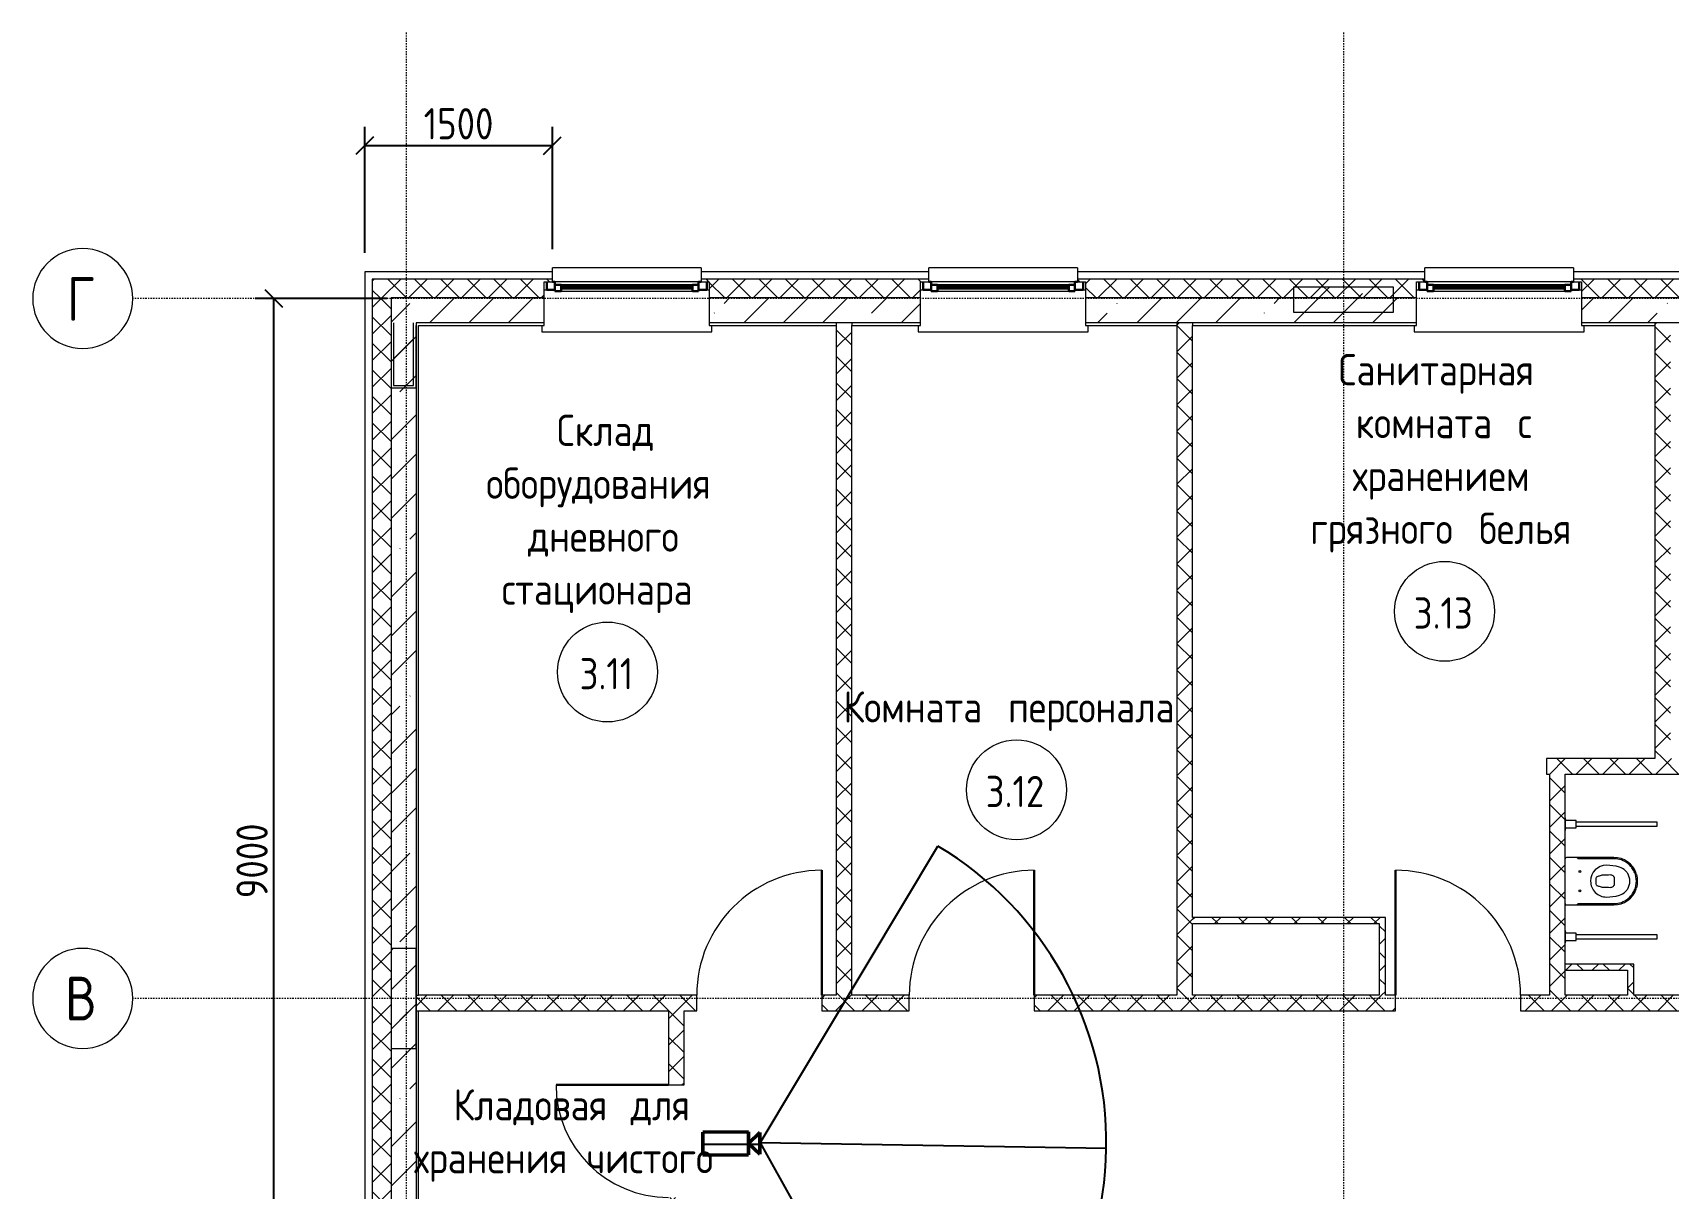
# Model space of a CAD drawing. Header units: millimetres. Extents: x -174154 to -170572, y -111302 to -109817.
# Drawn here: x -170949.5 to -170818.7, y -110863.5 to -110771 of the extents above; entities that cross this region are included whole.
import ezdxf

# ---------------------------------------------------------------- set-up
doc = ezdxf.new("R2010")
doc.units = ezdxf.units.MM
doc.linetypes.add('ACAD_ISO02W100', pattern=[15, 12, -3])
doc.linetypes.add('ADSK_Линия сетки', pattern=[21, 12, -3, 3, -3])
doc.layers.get('Defpoints').update_dxf_attribs({"color": 70})
for name, color, linetype, lineweight in [('!Подложка', 252, 'ACAD_ISO02W100', 25), ('SANINDUSA', 7, 'Continuous', 9), ('Двери', 7, 'Continuous', 18), ('Каркас_Импост', 7, 'Continuous', 18), ('Колонны', 7, 'Continuous', 18), ('Марки помещений', 7, 'Continuous', 18), ('Обобщенные модели', 7, 'Continuous', 18), ('Окна', 7, 'Continuous', 18), ('ОПС', 1, 'Continuous', 30), ('Оси', 7, 'Continuous', 9), ('Остекление', 7, 'Continuous', 30), ('Отлив', 7, 'Continuous', 18), ('Панель', 7, 'Continuous', 18), ('Подоконник_Верхний брус', 7, 'Continuous', 18), ('Размеры', 7, 'Continuous', 9), ('Сантехнические приборы', 7, 'Continuous', 18), ('Стены разрез', 7, 'Continuous', 40), ('Стены штриховка', 7, 'Continuous', 18)]:
    doc.layers.add(name, color=color, linetype=linetype, lineweight=lineweight)
doc.styles.add('GOST Common', font='GOST Common.ttf', dxfattribs={"width": 0.9, "height": 250})
doc.styles.add('GOST Common_1', font='GOST Common.ttf', dxfattribs={"width": 0.9, "height": 350})
doc.dimstyles.new('ADSK_Проверочный', dxfattribs={"dimscale": 304.8, "dimtxt": 251.428749, "dimasz": 0.463911, "dimexe": 0.492126, "dimexo": 0.492126, "dimgap": 0.164042, "dimtad": 1, "dimdec": 0, "dimdsep": 46, "dimtxsty": 'GOST Common', "dimblk1": 'OBLIQUE', "dimblk2": 'OBLIQUE', "dimsah": 1, "dimcen": 0.09, "dimazin": 0, "dimtfac": 1, "dimtdec": 4, "dimtix": 1, "dimtmove": 0, "dimatfit": 3, "dimfxl": 1, "dimtvp": 1, "dimtolj": 1, "dimtzin": 0, "dimarcsym": 2})
pattern_1 = [(45, (30280, 12305), (-314.309, 314.309), []), (45, (30594.3, 12305), (-314.309, 314.309), [222.25, -111.125])]
pattern_2 = [(45, (30280, 12305), (-106.066, 106.066), []), (135, (30280, 12305), (-106.066, -106.066), [])]
pattern_3 = [(45, (30280, 12305), (-314.309, 314.309), []), (45, (30594.3, 12305), (-314.309, 314.309), [555.625, -111.125, 3.353, -107.772])]

# ---------------------------------------------------------------- blocks, each defined once
blk = doc.blocks.new('A$C36023687')
at = {"lineweight": 50}
for p, q in [((8, 2), (0, 2)), ((0, 2), (0, -2)), ((8, -2), (8, 2)), ((10, 1.89), (8, 0)), ((10, -1.89), (10, 1.89)), ((0, -2), (8, -2)), ((8, 0), (10, -1.89))]:
    blk.add_line(p, q, dxfattribs=at)
blk = doc.blocks.new('AC_Дверь_Однопольная_ПВХ - 960х2080h В Вл П с доводчиком-799591-В_АР_ПЭ_03 Этаж')
at = {"layer": 'Панель', "lineweight": 30}
blk.add_line((-500, 62.5), (-500, 1062.5), dxfattribs=at)
at = {"layer": 'Панель'}
blk.add_arc((-500, 62.5), 1000, 0, 90, dxfattribs=at)
blk = doc.blocks.new('AC_Дверь_Однопольная_ПВХ - 960х2080h М ОЛ Глухой низ с доводчиком-799938-В_АР_ПЭ_03 Этаж')
at = {"layer": 'Панель', "lineweight": 30}
blk.add_line((500, 62.5), (500, 1062.5), dxfattribs=at)
at = {"layer": 'Панель'}
blk.add_arc((500, 62.5), 1000, 90, 180, dxfattribs=at)
blk = doc.blocks.new('AC_Дверь_Однопольная_ПВХ - 860х2080h В Л-799853-В_АР_ПЭ_03 Этаж')
at = {"layer": 'Панель', "lineweight": 30}
blk.add_line((450, 63), (450, 963), dxfattribs=at)
at = {"layer": 'Панель'}
blk.add_arc((450, 63), 900, 90, 180, dxfattribs=at)
blk = doc.blocks.new('B2B_Окно_1створка - 1280х2060h-666021-В_АР_ПЭ_03 Этаж')
at = {"layer": 'Каркас_Импост', "lineweight": 30}
for p, q in [((-640, 135), (-640, 70)), ((-575, 135), (-595, 135)), ((-575, 110), (-575, 135)), ((575, 135), (575, 110)), ((595, 135), (575, 135)), ((640, 70), (640, 135)), ((-640, 70), (-575, 70)), ((-525, 110), (-575, 110)), ((-575, 110), (-575, 60)), ((-575, 60), (-525, 60)), ((-525, 60), (-525, 110)), ((525, 110), (525, 60)), ((575, 110), (525, 110)), ((525, 60), (575, 60)), ((575, 60), (575, 110)), ((575, 70), (640, 70))]:
    blk.add_line(p, q, dxfattribs=at)
at = {"layer": 'Каркас_Импост'}
for p, q in [((575, 135), (-575, 135)), ((525, 110), (-525, 110)), ((-525, 60), (525, 60))]:
    blk.add_line(p, q, dxfattribs=at)
at = {"layer": 'Остекление'}
for p, q in [((525, 100), (-525, 100)), ((-525, 100), (-525, 80)), ((-525, 80), (525, 80)), ((525, 80), (525, 100))]:
    blk.add_line(p, q, dxfattribs=at)
blk = doc.blocks.new('В2В_Подоконник_ПВХ - ПВХ-V8-В_АР_ПЭ_03 Этаж')
at = {"layer": 'Подоконник_Верхний брус'}
for p, q in [((-660, 0), (-640, 0)), ((640, 0), (660, 0)), ((-680, -285), (-680, -335)), ((-680, -335), (680, -335)), ((680, -335), (680, -285))]:
    blk.add_line(p, q, dxfattribs=at)
blk = doc.blocks.new('B2B_Отлив - Отлив_металлический-V9-В_АР_ПЭ_03 Этаж')
at = {"layer": 'Отлив'}
for p, q in [((-595, 80), (-595, 110)), ((595, 110), (-595, 110)), ((-595, 1), (595, 1)), ((595, 110), (595, 80))]:
    blk.add_line(p, q, dxfattribs=at)
blk = doc.blocks.new('Sanitary_Toilets_Sanindusa_New-WC-Care-F-D-Low-Level-Toilet - SanitaSimplesNewWccareDc129011004-639918-В_АР_ПЭ_03 Этаж')
at = {"layer": 'SANINDUSA'}
for p, q in [((73, 635), (63, 632)), ((187, 632), (177, 635)), ((-55, 453), (-55, 168)), ((305, 168), (305, 453))]:
    blk.add_line(p, q, dxfattribs=at)
at = {"layer": 'SANINDUSA', "flags": 128}
for points in [[(184, 623), (179, 625), (175, 626), (165, 628), (156, 629), (147, 631), (138, 632), (129, 633), (125, 633), (125, 633), (125, 633), (121, 633), (112, 632), (103, 631), (94, 629), (85, 628), (75, 626), (70, 625), (66, 623)], [(-65, 453), (-65, 203), (-65, 162), (-65, 73)], [(160, 313), (160, 313), (161, 319), (163, 326), (165, 331), (166, 336), (169, 344), (171, 351), (172, 356), (172, 361), (173, 378), (174, 394), (174, 410), (175, 427), (174, 432), (173, 437), (171, 442), (169, 447), (165, 451), (161, 454), (157, 457), (152, 458), (149, 459), (145, 459), (125, 459), (105, 459), (101, 459), (98, 458), (93, 457), (89, 454), (85, 451), (81, 447), (79, 442), (77, 437), (76, 432), (75, 427), (76, 410), (76, 394), (77, 378), (78, 361), (78, 356), (79, 351), (81, 344), (84, 336), (85, 331), (87, 326), (89, 319), (90, 313), (90, 313)], [(315, 73), (315, 162), (315, 203), (315, 453)], [(158, 313), (147, 312), (138, 312), (128, 312), (125, 312), (122, 312), (112, 312), (103, 312), (92, 313)]]:
    blk.add_lwpolyline(points, dxfattribs=at)
at = {"layer": 'SANINDUSA'}
for centre in [(48, 182), (202, 182)]:
    blk.add_circle(centre, 7.5, dxfattribs=at)
for centre, radius, start, end in [((125, 453), 190, 109.1388, 180), ((125, 453), 180, 126.1419, 165.506), ((125, 464), 117, 135.5035, 163.7398), ((135, 437), 199, 115.5811, 126.0177), ((125, 464), 117, 121.5459, 135.5035), ((123, 465), 168, 109.8326, 115.7716), ((125, 464), 117, 90, 121.5459), ((125, 453), 190, 74.0853, 105.9147), ((125, 464), 117, 58.4541, 90), ((127, 465), 168, 64.2281, 70.1677), ((125, 464), 117, 44.4965, 58.4541), ((125, 453), 190, 0, 70.8612), ((115, 438), 198, 53.981, 64.4202), ((125, 464), 117, 16.2602, 44.4965), ((125, 453), 180, 14.494, 53.8581), ((125, 452), 180, 165.4785, 179.9858), ((365, 394), 367, 163.7398, 180), ((125, 394), 127, 180, 270), ((125, 394), 127, 270, 0), ((-115, 394), 367, 0, 16.2602), ((125, 452), 180, 0.0208, 14.515), ((-62, 162), 3.44, 179.7156, 283.8439), ((-56, 159), 4.87, 120.6298, 184.2515), ((-60, 168), 4.95, 292.1319, 359.6178), ((310, 168), 4.95, 180.3822, 247.8681), ((306, 159), 4.87, 355.7485, 59.3702), ((312, 162), 3.45, 256.3503, 0.0903), ((-55, 73), 10, 180, 270), ((305, 73), 10, 270, 0)]:
    blk.add_arc(centre, radius, start, end, dxfattribs=at)
blk = doc.blocks.new('Mediclinics_Vertical stainless steel swing grab bar_BG0900x - BG0900C-228125-В_АР_ПЭ_03 Этаж')
at = {"layer": 'Обобщенные модели'}
for p, q in [((-7415, -7924), (-7415, -8574)), ((-7383, -7924), (-7415, -7924)), ((-7383, -8574), (-7383, -7924)), ((-7428, -8574), (-7428, -8659)), ((-7369, -8574), (-7428, -8574)), ((-7369, -8659), (-7369, -8574)), ((-7449, -8659), (-7449, -8662)), ((-7349, -8659), (-7449, -8659)), ((-7431, -8659), (-7437, -8659)), ((-7437, -8659), (-7431, -8659)), ((-7431, -8659), (-7437, -8659)), ((-7437, -8659), (-7431, -8659)), ((-7431, -8659), (-7437, -8659)), ((-7437, -8659), (-7431, -8659)), ((-7361, -8659), (-7367, -8659)), ((-7367, -8659), (-7361, -8659)), ((-7361, -8659), (-7367, -8659)), ((-7367, -8659), (-7361, -8659)), ((-7361, -8659), (-7367, -8659)), ((-7367, -8659), (-7361, -8659)), ((-7349, -8662), (-7349, -8659))]:
    blk.add_line(p, q, dxfattribs=at)
blk = doc.blocks.new('AC_Дверь_Однопольная_ДеревяннаяНаружная_ГОСТ24698-81 - 960х2080h ГЛ-799317-В_АР_ПЭ_03 Этаж')
at = {"layer": 'Панель', "lineweight": 30}
blk.add_line((500, 62.5), (500, 1062.5), dxfattribs=at)
at = {"layer": 'Панель'}
blk.add_arc((500, 62.5), 1000, 90, 180, dxfattribs=at)
blk = doc.blocks.new('Ось сетки - D8-4846-В_АР_ПЭ_03 Этаж')
at = {"layer": 'Оси', "lineweight": 18}
for start, end in [(360, 180), (180, 360)]:
    blk.add_arc((0, 0), 4, start, end, dxfattribs=at)
blk = doc.blocks.new('ADSK_Марка_Помещение_2_ГОСТ21-501-2011 - Имя и Категория-86712-В_АР_ПЭ_03 Этаж')
at = {"layer": 'Марки помещений'}
blk.add_circle((0, 0), 4, dxfattribs=at)
blk = doc.blocks.new('_Oblique')
at = {"color": 0, "linetype": 'ByBlock', "lineweight": -2}
blk.add_line((-0.5, -0.5), (0.5, 0.5), dxfattribs=at)
blk = doc.blocks.new('*D533')
at = {"layer": 'Defpoints', "color": 0, "transparency": 16777216}
for p in [(-727, 14465), (330, 14465), (330, 5465)]:
    blk.add_point(p, dxfattribs=at)
at = {"layer": 'Размеры', "color": 0, "lineweight": -2, "transparency": 16777216}
for p, q in [((180, 14465), (-877, 14465)), ((-727, 5465), (-727, 14465)), ((180, 5465), (-877, 5465))]:
    blk.add_line(p, q, dxfattribs=at)
at = {"layer": 'Размеры', "color": 0, "lineweight": -2, "transparency": 16777216, "xscale": 141.4, "yscale": 141.4, "zscale": 141.4}
for p, rotation in [((-727, 14465), 90), ((-727, 5465), 270)]:
    blk.add_blockref('_Oblique', p, dxfattribs=dict(at, rotation=rotation))
at = {"layer": 'Размеры', "color": 0, "transparency": 16777216, "insert": (-902, 9965), "char_height": 250, "width": 756.84, "attachment_point": 5, "rotation": 90, "style": 'GOST Common'}
blk.add_mtext('\\A1;9000', dxfattribs=at)
blk = doc.blocks.new('*D538')
at = {"layer": 'Defpoints', "color": 0, "transparency": 16777216}
for p in [(1500, 15689), (0, 14680), (1500, 14710)]:
    blk.add_point(p, dxfattribs=at)
at = {"layer": 'Размеры', "color": 0, "lineweight": -2, "transparency": 16777216}
for p, q in [((0, 14830), (0, 15839)), ((1500, 14860), (1500, 15839)), ((0, 15689), (1500, 15689))]:
    blk.add_line(p, q, dxfattribs=at)
at = {"layer": 'Размеры', "color": 0, "lineweight": -2, "transparency": 16777216, "xscale": 141.4, "yscale": 141.4, "zscale": 141.4, "rotation": 180}
blk.add_blockref('_Oblique', (0, 15689), dxfattribs=at)
at = {"layer": 'Размеры', "color": 0, "lineweight": -2, "transparency": 16777216, "xscale": 141.4, "yscale": 141.4, "zscale": 141.4}
blk.add_blockref('_Oblique', (1500, 15689), dxfattribs=at)
at = {"layer": 'Размеры', "color": 0, "transparency": 16777216, "insert": (750, 15864), "char_height": 250, "width": 700.59, "attachment_point": 5, "style": 'GOST Common'}
blk.add_mtext('\\A1;1500', dxfattribs=at)
blk = doc.blocks.new('A$C7b4e20c5')
at = {"layer": 'Колонны', "lineweight": 20, "true_color": 0x636466}
h = blk.add_hatch(dxfattribs=at)
h.set_pattern_fill('FP_3', color=251, style=0, pattern_type=2)
h.set_pattern_definition(pattern_1)
h.paths.add_polyline_path([(8230, 14355), (8230, 14555), (7430, 14555), (7430, 14355)])
h = blk.add_hatch(dxfattribs=at)
h.set_pattern_fill('FP_3', color=251, style=0, pattern_type=2)
h.set_pattern_definition(pattern_1)
h.paths.add_polyline_path([(210, 8465), (410, 8465), (410, 9265), (210, 9265)])
at = {"layer": 'Стены разрез', "lineweight": 20, "true_color": 0x636466}
h = blk.add_hatch(dxfattribs=at)
h.set_pattern_fill('FP_1', color=251, style=0, pattern_type=2)
h.set_pattern_definition(pattern_2)
h.paths.add_polyline_path([(14910, 14470), (14910, 14620), (13690.2, 14620), (13690.2, 14600), (13755.2, 14600), (13755.2, 14470)])
h.paths.add_polyline_path([(12138.9, 14470), (12435.2, 14470), (12435.2, 14600), (12500.2, 14600), (12500.2, 14620), (9668.7, 14620), (9668.7, 14600), (9733.7, 14600), (9733.7, 14470)])
h.paths.add_polyline_path([(8413.7, 14470), (8413.7, 14600), (8478.7, 14600), (8478.7, 14620), (5700.6, 14620), (5700.6, 14600), (5765.6, 14600), (5765.6, 14470), (6129.8, 14470)])
h.paths.add_polyline_path([(4445.6, 14470), (4445.6, 14600), (4510.6, 14600), (4510.6, 14620), (2690.2, 14620), (2690.2, 14600), (2755.2, 14600), (2755.2, 14470), (3125.2, 14470)])
h.paths.add_polyline_path([(1435.2, 14470), (1435.2, 14600), (1500.2, 14600), (1500.2, 14620), (60, 14620), (60, 14470), (210, 14470)])
h = blk.add_hatch(dxfattribs=at)
h.set_pattern_fill('FP_1', color=251, style=0, pattern_type=2)
h.set_pattern_definition(pattern_2)
h.paths.add_polyline_path([(120.7, 210), (210, 210), (210, 14470), (60, 14470), (60, 210)])
h = blk.add_hatch(dxfattribs=at)
h.set_pattern_fill('FP_2', color=251, style=0, pattern_type=2)
h.set_pattern_definition(pattern_3)
h.paths.add_polyline_path([(14910, 14270), (14910, 14470), (13755.2, 14470), (13755.2, 14270)])
h.paths.add_polyline_path([(12138.9, 14270), (12435.2, 14270), (12435.2, 14470), (9733.7, 14470), (9733.7, 14270), (10636.6, 14270)])
h.paths.add_polyline_path([(8413.7, 14270), (8413.7, 14470), (5765.6, 14470), (5765.6, 14270), (6620, 14270)])
h.paths.add_polyline_path([(3895, 14270), (4445.6, 14270), (4445.6, 14470), (2755.2, 14470), (2755.2, 14270), (3770, 14270)])
h.paths.add_polyline_path([(1435.2, 14270), (1435.2, 14470), (210, 14470), (210, 14270), (410, 14270)])
h = blk.add_hatch(dxfattribs=at)
h.set_pattern_fill('FP_2', color=251, style=0, pattern_type=2)
h.set_pattern_definition(pattern_3)
h.paths.add_polyline_path([(210, 410), (410, 410), (410, 14270), (210, 14270), (210, 430)])
h = blk.add_hatch(dxfattribs=at)
h.set_pattern_fill('FP_2', color=251, style=0, pattern_type=2)
h.set_pattern_definition(pattern_3)
h.paths.add_polyline_path([(230, 13770), (390, 13770), (390, 14270), (230, 14270), (230, 14250)])
h = blk.add_hatch(dxfattribs=at)
h.set_pattern_fill('FP_1', color=251, style=0, pattern_type=2)
h.set_pattern_definition(pattern_2)
h.paths.add_polyline_path([(3770, 8890), (3895, 8890), (3895, 14270), (3770, 14270), (3770, 12069.6)])
h = blk.add_hatch(dxfattribs=at)
h.set_pattern_fill('FP_1', color=251, style=0, pattern_type=2)
h.set_pattern_definition(pattern_2)
h.paths.add_polyline_path([(6495, 8890), (6620, 8890), (6620, 14270), (6495, 14270), (6495, 12069.6)])
h = blk.add_hatch(dxfattribs=at)
h.set_pattern_fill('FP_1', color=251, style=0, pattern_type=2)
h.set_pattern_definition(pattern_2)
h.paths.add_polyline_path([(10320, 10783.5), (10445, 10783.5), (10445, 14270), (10320, 14270), (10320, 10874.9)])
h = blk.add_hatch(dxfattribs=at)
h.set_pattern_fill('FP_1', color=251, style=0, pattern_type=2)
h.set_pattern_definition(pattern_2)
h.paths.add_polyline_path([(12082.9, 10658.5), (12082.9, 10783.5), (9452.5, 10783.5), (9452.5, 10658.5), (10636.6, 10658.5)])
h = blk.add_hatch(dxfattribs=at)
h.set_pattern_fill('FP_1', color=251, style=0, pattern_type=2)
h.set_pattern_definition(pattern_2)
h.paths.add_polyline_path([(9601, 8890), (9601, 10658.5), (9476, 10658.5), (9476, 8890)])
h = blk.add_hatch(dxfattribs=at)
h.set_pattern_fill('FP_1', color=251, style=0, pattern_type=2)
h.set_pattern_definition(pattern_2)
h.paths.add_polyline_path([(8115, 9463.5), (8165, 9463.5), (8165, 9513.5), (6620, 9513.5), (6620, 9463.5)])
h = blk.add_hatch(dxfattribs=at)
h.set_pattern_fill('FP_1', color=251, style=0, pattern_type=2)
h.set_pattern_definition(pattern_2)
h.paths.add_polyline_path([(8165, 8890), (8165, 9463.5), (8115, 9463.5), (8115, 8890)])
h = blk.add_hatch(dxfattribs=at)
h.set_pattern_fill('FP_1', color=251, style=0, pattern_type=2)
h.set_pattern_definition(pattern_2)
h.paths.add_polyline_path([(10150, 9090), (10150, 9140), (9600, 9140), (9600, 9090), (10100, 9090)])
h = blk.add_hatch(dxfattribs=at)
h.set_pattern_fill('FP_1', color=251, style=0, pattern_type=2)
h.set_pattern_definition(pattern_2)
h.paths.add_polyline_path([(10150, 8890), (10150, 9090), (10100, 9090), (10100, 8890)])
h = blk.add_hatch(dxfattribs=at)
h.set_pattern_fill('FP_1', color=251, style=0, pattern_type=2)
h.set_pattern_definition(pattern_2)
h.paths.add_polyline_path([(14930, 8765), (14930, 8890), (13285, 8890), (13285, 8765), (13430, 8765)])
h.paths.add_polyline_path([(12138.9, 8765), (12285, 8765), (12285, 8890), (9245, 8890), (9245, 8765)])
h.paths.add_polyline_path([(8245, 8765), (8245, 8890), (5355, 8890), (5355, 8765)])
h.paths.add_polyline_path([(4355, 8765), (4355, 8890), (3655, 8890), (3655, 8765)])
h.paths.add_polyline_path([(2430, 8765), (2655, 8765), (2655, 8890), (410, 8890), (410, 8765), (430, 8765)])
h = blk.add_hatch(dxfattribs=at)
h.set_pattern_fill('FP_1', color=251, style=0, pattern_type=2)
h.set_pattern_definition(pattern_2)
h.paths.add_polyline_path([(2555, 5085), (2555, 7272.5), (2430, 7272.5), (2430, 5085)])
h.paths.add_polyline_path([(2430, 8172.5), (2555, 8172.5), (2555, 8765), (2430, 8765)])
at = {"layer": 'Колонны', "color": 251, "lineweight": 20, "true_color": 0x636466}
for p, q in [((8230, 14555), (7430, 14555)), ((7430, 14555), (7430, 14355)), ((8230, 14355), (8230, 14555)), ((7430, 14355), (8230, 14355)), ((410, 9265), (210, 9265)), ((210, 9265), (210, 8465)), ((410, 8465), (410, 9265)), ((210, 8465), (410, 8465))]:
    blk.add_line(p, q, dxfattribs=at)
at = {"layer": 'Оси', "linetype": 'ADSK_Линия сетки'}
for p, q in [((330, 16592.9), (330, -2195)), ((7830, 16592.9), (7830, -2195)), ((32780, 14465), (-1856.4, 14465)), ((32780, 8865), (-1856.4, 8865))]:
    blk.add_line(p, q, dxfattribs=at)
at = {"layer": 'Стены разрез', "color": 251, "lineweight": 20, "true_color": 0x636466}
for p, q in [((1500.2, 14680), (0, 14680)), ((0, 14680), (0, 0)), ((1500.2, 14600), (1500.2, 14680)), ((4510.6, 14680), (2690.2, 14680)), ((2690.2, 14680), (2690.2, 14600)), ((4510.6, 14600), (4510.6, 14680)), ((8478.7, 14680), (5700.6, 14680)), ((5700.6, 14680), (5700.6, 14600)), ((8478.7, 14600), (8478.7, 14680)), ((12500.2, 14680), (9668.7, 14680)), ((9668.7, 14680), (9668.7, 14600)), ((1435.2, 14250), (1435.2, 14600)), ((1435.2, 14600), (1500.2, 14600)), ((2690.2, 14600), (2755.2, 14600)), ((2755.2, 14600), (2755.2, 14250)), ((4445.6, 14250), (4445.6, 14600)), ((4445.6, 14600), (4510.6, 14600)), ((5700.6, 14600), (5765.6, 14600)), ((5765.6, 14600), (5765.6, 14250)), ((8413.7, 14250), (8413.7, 14600)), ((8413.7, 14600), (8478.7, 14600)), ((9668.7, 14600), (9733.7, 14600)), ((9733.7, 14600), (9733.7, 14250)), ((210, 14250), (210, 13750)), ((410, 13750), (410, 14250)), ((430, 14250), (1435.2, 14250)), ((430, 8890), (430, 14250)), ((2755.2, 14250), (3770, 14250)), ((3770, 14250), (3770, 8890)), ((3895, 14250), (4445.6, 14250)), ((3895, 8890), (3895, 14250)), ((5765.6, 14250), (6495, 14250)), ((6495, 14250), (6495, 8890)), ((6620, 14250), (8413.7, 14250)), ((6620, 9513.5), (6620, 14250)), ((9733.7, 14250), (10320, 14250)), ((10320, 14250), (10320, 10783.5)), ((210, 13750), (410, 13750)), ((10320, 10783.5), (9452.5, 10783.5)), ((9452.5, 10783.5), (9452.5, 10658.5)), ((9452.5, 10658.5), (9476, 10658.5)), ((9476, 10658.5), (9476, 8890)), ((9601, 10658.5), (12082.9, 10658.5)), ((9601, 8890), (9601, 10658.5)), ((8165, 9513.5), (6620, 9513.5)), ((6620, 8890), (6620, 9463.5)), ((6620, 9463.5), (8115, 9463.5)), ((8115, 9463.5), (8115, 8890)), ((8165, 8890), (8165, 9513.5)), ((10150, 9140), (9600, 9140)), ((9600, 9140), (9600, 9090)), ((9600, 9090), (10100, 9090)), ((10100, 9090), (10100, 8890)), ((10150, 8890), (10150, 9140)), ((2655, 8890), (430, 8890)), ((2655, 8765), (2655, 8890)), ((3770, 8890), (3655, 8890)), ((3655, 8890), (3655, 8765)), ((4355, 8890), (3895, 8890)), ((4355, 8765), (4355, 8890)), ((6495, 8890), (5355, 8890)), ((5355, 8890), (5355, 8765)), ((8115, 8890), (6620, 8890)), ((8245, 8890), (8165, 8890)), ((8245, 8765), (8245, 8890)), ((9476, 8890), (9245, 8890)), ((9245, 8890), (9245, 8765)), ((10100, 8890), (9601, 8890)), ((12082.9, 8890), (10150, 8890)), ((430, 5085), (430, 8765)), ((430, 8765), (2430, 8765)), ((2430, 8765), (2430, 8172.5)), ((2555, 8172.5), (2555, 8765)), ((2555, 8765), (2655, 8765)), ((3655, 8765), (4355, 8765)), ((5355, 8765), (8245, 8765)), ((9245, 8765), (12285, 8765)), ((2430, 8172.5), (2555, 8172.5))]:
    blk.add_line(p, q, dxfattribs=at)
at = {"layer": 'Стены штриховка', "color": 251, "lineweight": 20, "true_color": 0x636466}
for p, q in [((1500.2, 14620), (60, 14620)), ((60, 14620), (60, 60)), ((4510.6, 14620), (2690.2, 14620)), ((8478.7, 14620), (5700.6, 14620)), ((12500.2, 14620), (9668.7, 14620)), ((1435.2, 14470), (210, 14470)), ((210, 14470), (210, 210)), ((4445.6, 14470), (2755.2, 14470)), ((8413.7, 14470), (5765.6, 14470)), ((12435.2, 14470), (9733.7, 14470)), ((230, 14270), (230, 14250)), ((390, 14250), (390, 14270)), ((1435.2, 14270), (410, 14270)), ((410, 14270), (410, 410)), ((4445.6, 14270), (2755.2, 14270)), ((3770, 14270), (3770, 14250)), ((3895, 14270), (3895, 14250)), ((8413.7, 14270), (5765.6, 14270)), ((6495, 14270), (6495, 14250)), ((6620, 14270), (6620, 14250)), ((12435.2, 14270), (9733.7, 14270)), ((10320, 14270), (10320, 14250)), ((230, 14250), (230, 13770)), ((390, 13770), (390, 14250)), ((230, 13770), (390, 13770)), ((410, 8890), (430, 8890)), ((410, 8765), (430, 8765))]:
    blk.add_line(p, q, dxfattribs=at)
at = {"layer": 'Двери', "color": 251, "lineweight": 20, "true_color": 0x636466}
for name, p in [('AC_Дверь_Однопольная_ДеревяннаяНаружная_ГОСТ24698-81 - 960х2080h ГЛ-799317-В_АР_ПЭ_03 Этаж', (3155, 8827.5)), ('AC_Дверь_Однопольная_ПВХ - 960х2080h М ОЛ Глухой низ с доводчиком-799938-В_АР_ПЭ_03 Этаж', (4855, 8827.5)), ('AC_Дверь_Однопольная_ПВХ - 960х2080h В Вл П с доводчиком-799591-В_АР_ПЭ_03 Этаж', (8745, 8827.5))]:
    blk.add_blockref(name, p, dxfattribs=at)
at = {"layer": 'Двери', "color": 251, "lineweight": 20, "true_color": 0x636466, "rotation": 89.9999999999999}
blk.add_blockref('AC_Дверь_Однопольная_ПВХ - 860х2080h В Л-799853-В_АР_ПЭ_03 Этаж', (2492.5, 7722.5), dxfattribs=at)
at = {"layer": 'Марки помещений', "color": 251, "lineweight": 20, "true_color": 0x636466, "xscale": 99.99999999999993, "yscale": 99.99999999999993, "zscale": 99.99999999999993}
for p in [(8637.3, 11962.3), (1941, 11476.9), (5213.2, 10534.1)]:
    blk.add_blockref('ADSK_Марка_Помещение_2_ГОСТ21-501-2011 - Имя и Категория-86712-В_АР_ПЭ_03 Этаж', p, dxfattribs=at)
at = {"layer": 'Обобщенные модели', "color": 251, "lineweight": 20, "true_color": 0x636466, "rotation": 270.0000000000001}
for p in [(18263.1, 2859.5), (18263.1, 1959.5)]:
    blk.add_blockref('Mediclinics_Vertical stainless steel swing grab bar_BG0900x - BG0900C-228125-В_АР_ПЭ_03 Этаж', p, dxfattribs=at)
at = {"layer": 'Окна', "color": 251, "lineweight": 20, "true_color": 0x636466}
for name, p in [('B2B_Отлив - Отлив_металлический-V9-В_АР_ПЭ_03 Этаж', (2095.2, 14600)), ('B2B_Отлив - Отлив_металлический-V9-В_АР_ПЭ_03 Этаж', (5105.6, 14600)), ('B2B_Отлив - Отлив_металлический-V9-В_АР_ПЭ_03 Этаж', (9073.7, 14600)), ('В2В_Подоконник_ПВХ - ПВХ-V8-В_АР_ПЭ_03 Этаж', (2095.2, 14535)), ('B2B_Окно_1створка - 1280х2060h-666021-В_АР_ПЭ_03 Этаж', (2095.2, 14465)), ('В2В_Подоконник_ПВХ - ПВХ-V8-В_АР_ПЭ_03 Этаж', (5105.6, 14535)), ('B2B_Окно_1створка - 1280х2060h-666021-В_АР_ПЭ_03 Этаж', (5105.6, 14465)), ('В2В_Подоконник_ПВХ - ПВХ-V8-В_АР_ПЭ_03 Этаж', (9073.7, 14535)), ('B2B_Окно_1створка - 1280х2060h-666021-В_АР_ПЭ_03 Этаж', (9073.7, 14465))]:
    blk.add_blockref(name, p, dxfattribs=at)
at = {"layer": 'Оси', "lineweight": 18, "xscale": 99.99999999999993, "yscale": 99.99999999999993, "zscale": 99.99999999999993, "rotation": 89.99999999999982}
for p in [(-2256.4, 14465), (-2256.4, 8865)]:
    blk.add_blockref('Ось сетки - D8-4846-В_АР_ПЭ_03 Этаж', p, dxfattribs=at)
at = {"layer": 'Сантехнические приборы', "color": 251, "lineweight": 20, "true_color": 0x636466, "rotation": 269.9999999999998}
blk.add_blockref('Sanitary_Toilets_Sanindusa_New-WC-Care-F-D-Low-Level-Toilet - SanitaSimplesNewWccareDc129011004-639918-В_АР_ПЭ_03 Этаж', (9538.5, 9928), dxfattribs=at)
at = {"layer": 'Марки помещений', "color": 251, "lineweight": 20, "true_color": 0x636466, "char_height": 250, "attachment_point": 1, "style": 'GOST Common'}
for s, insert, width in [('Санитарная', (7789.2, 14021), 2063.544), ('Склад', (1536.2, 13535.6), 995.696), ('комната', (7926.1, 13597.7), 1479.113), ('\\fGOST Common|b0|i0|c204|p34|;\\W.9;с', (9223.9, 13597.7), 165.949), ('оборудования', (970.6, 13112.2), 2359.366), ('хранением', (7902.3, 13174.3), 1796.582), ('грязного', (7563, 12751), 1544.05), ('белья', (8914.4, 12751), 974.05), ('дневного', (1304, 12688.9), 1558.48), ('стационара', (1095.6, 12265.6), 2056.328), ('3.13', (8390.5, 12073.7), 606.076), ('3.11', (1718.1, 11588.3), 548.354), ('Комната', (3829.3, 11322.7), 1500.759), ('персонала', (5145, 11322.7), 1767.721), ('3.12', (4966.5, 10645.5), 606.076), ('Кладовая', (709.2, 8138.6), 1623.417), ('для', (2126.1, 8138.6), 584.43), ('хранения', (393.7, 7715.3), 1580.126), ('чистого', (1774.8, 7715.3), 1385.316)]:
    blk.add_mtext(s, dxfattribs=dict(at, insert=insert, width=width))
at = {"layer": 'Оси', "char_height": 350, "attachment_point": 1, "style": 'GOST Common_1'}
for s, insert, width in [('\\fGOST Common|b0|i0|c204|p34|;\\W.9;Г', (-2383.5, 14638.2), 274.177), ('\\fGOST Common|b0|i0|c204|p34|;\\W.9;В', (-2398.4, 9038.2), 310.253)]:
    blk.add_mtext(s, dxfattribs=dict(at, insert=insert, width=width))
at = {"layer": 'Размеры'}
dim = blk.add_linear_dim(base=(1500.2, 15689.3), p1=(0, 14680), p2=(1500.2, 14710), dimstyle='ADSK_Проверочный', override={"dimpost": '<>', "dimfxl": 1500.498833}, dxfattribs=at)
dim.commit()
dim.dimension.update_dxf_attribs({"geometry": '*D538', "text_midpoint": (750.1, 15864.3)})
dim = blk.add_linear_dim(base=(-727.1, 14465), p1=(330, 5465), p2=(330, 14465), angle=90, dimstyle='ADSK_Проверочный', override={"dimpost": '<>', "dimfxl": 9000}, dxfattribs=at)
dim.commit()
dim.dimension.update_dxf_attribs({"geometry": '*D533', "text_midpoint": (-902.1, 9965)})

msp = doc.modelspace()

# ---------------------------------------------------------------- linework, layer by layer
at = {"layer": 'Defpoints', "ltscale": 20}
msp.add_line((-170895.92, -110859.92), (-170891.35, -110859.92), dxfattribs=at)
at = {"layer": 'Defpoints', "ltscale": 5}
msp.add_line((-170863.65, -110860.27), (-170891.33, -110859.83), dxfattribs=at)
msp.add_lwpolyline([(-170891.33, -110859.83), (-170877.87, -110884.03, 0.57735), (-170877.11, -110836.07)], format="xyb", dxfattribs=at)
msp.add_lwpolyline([(-170891.33, -110859.83), (-170877.11, -110836.07)], dxfattribs=at)

# ---------------------------------------------------------------- block references
at = {"layer": '!Подложка', "ltscale": 20, "xscale": 0.01, "yscale": 0.01, "zscale": 0.01}
msp.add_blockref('A$C7b4e20c5', (-170922.96, -110936.91), dxfattribs=at)
at = {"layer": 'ОПС', "color": 5, "xscale": 0.4564205164166502, "yscale": 0.4564205164166502, "zscale": 0.4564205164166502, "rotation": 0.2403409308461707}
msp.add_blockref('A$C36023687', (-170895.92, -110859.88), dxfattribs=at)

doc.saveas('drawing.dxf')
